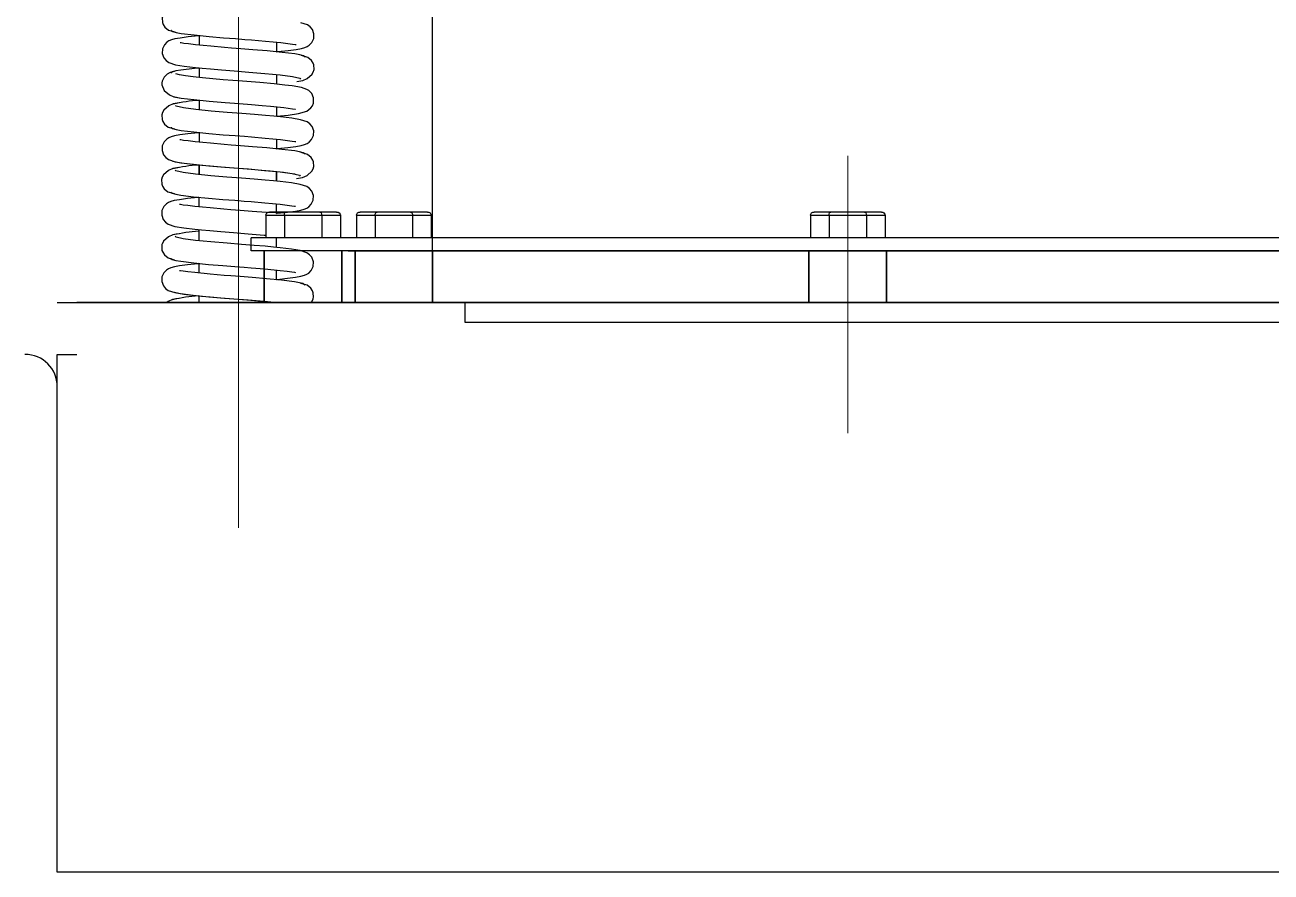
# Model space of a CAD drawing. Header units: inches. Extents: x 11605 to 13264, y 22375 to 23337.
# Drawn here: x 13205.367 to 13209.99, y 22749.854 to 22752.996 of the extents above; entities that cross this region are included whole.
import ezdxf

# ---------------------------------------------------------------- set-up
doc = ezdxf.new("R2010")
doc.units = ezdxf.units.IN
doc.header["$MEASUREMENT"] = 0
doc.linetypes.add('CENTER', pattern=[50.8, 31.75, -6.35, 6.35, -6.35])
for name, color, linetype, lineweight in [('61 Revision Cloud', 1, 'Continuous', 9), ('中心线', 1, 'CENTER', 9), ('粗线', 7, 'Continuous', 30)]:
    doc.layers.add(name, color=color, linetype=linetype, lineweight=lineweight)

# ---------------------------------------------------------------- blocks, each defined once
blk = doc.blocks.new('A$C27857EA5')
at = {"layer": '中心线', "ltscale": 60}
for p, q in [((-485.5, 631.777), (-485.5, 453.565)), ((-391.291, 468.192), (-391.291, 511.042))]:
    blk.add_line(p, q, dxfattribs=at)
at = {"layer": '中心线'}
for p, q in [((-485.5, 631.777), (-485.5, 453.565)), ((-391.291, 468.192), (-391.291, 511.042))]:
    blk.add_line(p, q, dxfattribs=at)
at = {"layer": '粗线'}
for p, q in [((-455.5, 498.348), (-455.5, 571.848)), ((-455.5, 488.348), (-455.5, 571.848)), ((-513.5, 488.348), (-124.524, 488.348)), ((-450.5, 488.348), (-450.5, 485.348)), ((-450.5, 485.348), (449.5, 485.348))]:
    blk.add_line(p, q, dxfattribs=at)
at = {"layer": '粗线', "linetype": 'Continuous'}
for p, q in [((-491.539, 529.629), (-491.539, 528.134)), ((-491.539, 529.629), (-491.539, 528.134)), ((-479.539, 527.093), (-479.539, 528.588)), ((-479.539, 527.093), (-479.539, 528.588)), ((-491.579, 524.642), (-491.579, 523.145)), ((-491.579, 524.642), (-491.579, 523.145)), ((-491.539, 524.625), (-491.539, 523.135)), ((-491.539, 524.625), (-491.539, 523.135)), ((-479.579, 522.106), (-479.579, 523.603)), ((-479.579, 522.106), (-479.579, 523.603)), ((-479.539, 522.093), (-479.539, 523.588)), ((-479.539, 522.093), (-479.539, 523.588)), ((-491.579, 519.641), (-491.579, 518.147)), ((-491.579, 519.641), (-491.579, 518.147)), ((-479.579, 517.11), (-479.579, 518.599)), ((-479.579, 517.11), (-479.579, 518.599)), ((-491.579, 514.641), (-491.579, 513.147)), ((-491.579, 514.641), (-491.579, 513.147)), ((-479.579, 512.106), (-479.579, 513.601)), ((-479.579, 512.106), (-479.579, 513.601)), ((-491.63, 509.644), (-491.63, 508.15)), ((-491.63, 509.644), (-491.63, 508.15)), ((-491.579, 509.638), (-491.579, 508.148)), ((-491.579, 509.638), (-491.579, 508.148)), ((-479.63, 507.112), (-479.63, 508.602)), ((-479.63, 507.112), (-479.63, 508.602)), ((-479.579, 507.106), (-479.579, 508.6)), ((-479.579, 507.106), (-479.579, 508.6)), ((-491.63, 504.644), (-491.63, 503.149)), ((-491.63, 504.644), (-491.63, 503.149)), ((-479.63, 502.109), (-479.63, 503.603)), ((-479.63, 502.109), (-479.63, 503.603)), ((-481.274, 501.848), (-478.387, 501.848)), ((-481.274, 501.848), (-481.274, 498.348)), ((-481.274, 501.848), (-478.387, 501.848)), ((-481.274, 501.848), (-481.274, 498.348)), ((-481.274, 501.848), (-478.387, 501.848)), ((-481.274, 501.848), (-481.274, 498.348)), ((-481.274, 501.848), (-478.387, 501.848)), ((-481.274, 501.848), (-481.274, 498.348)), ((-478.098, 502.348), (-480.696, 502.348)), ((-478.098, 502.348), (-480.696, 502.348)), ((-480.696, 502.348), (-478.098, 502.348)), ((-480.696, 502.348), (-478.098, 502.348)), ((-478.098, 502.348), (-480.696, 502.348)), ((-478.098, 502.348), (-480.696, 502.348)), ((-480.696, 502.348), (-478.098, 502.348)), ((-480.696, 502.348), (-478.098, 502.348)), ((-478.387, 501.848), (-472.613, 501.848)), ((-478.387, 501.848), (-478.387, 498.348)), ((-478.387, 501.848), (-472.613, 501.848)), ((-478.387, 501.848), (-478.387, 498.348)), ((-478.387, 501.848), (-472.613, 501.848)), ((-478.387, 501.848), (-478.387, 498.348)), ((-478.387, 501.848), (-472.613, 501.848)), ((-478.387, 501.848), (-478.387, 498.348)), ((-472.902, 502.348), (-478.098, 502.348)), ((-472.902, 502.348), (-478.098, 502.348)), ((-472.902, 502.348), (-478.098, 502.348)), ((-472.902, 502.348), (-478.098, 502.348)), ((-470.304, 502.348), (-472.902, 502.348)), ((-470.304, 502.348), (-472.902, 502.348)), ((-470.304, 502.348), (-472.902, 502.348)), ((-470.304, 502.348), (-472.902, 502.348)), ((-472.613, 501.848), (-469.726, 501.848)), ((-472.613, 501.848), (-472.613, 498.348)), ((-472.613, 501.848), (-469.726, 501.848)), ((-472.613, 501.848), (-472.613, 498.348)), ((-472.613, 501.848), (-469.726, 501.848)), ((-472.613, 501.848), (-472.613, 498.348)), ((-472.613, 501.848), (-469.726, 501.848)), ((-472.613, 501.848), (-472.613, 498.348)), ((-469.726, 501.848), (-469.726, 498.348)), ((-469.726, 501.848), (-469.726, 498.348)), ((-469.726, 501.848), (-469.726, 498.348)), ((-469.726, 501.848), (-469.726, 498.348)), ((-467.243, 501.848), (-464.356, 501.848)), ((-467.243, 501.848), (-467.243, 498.348)), ((-467.243, 501.848), (-464.356, 501.848)), ((-467.243, 501.848), (-467.243, 498.348)), ((-467.243, 501.848), (-464.356, 501.848)), ((-467.243, 501.848), (-467.243, 498.348)), ((-467.243, 501.848), (-464.356, 501.848)), ((-467.243, 501.848), (-467.243, 498.348)), ((-464.067, 502.348), (-466.665, 502.348)), ((-464.067, 502.348), (-466.665, 502.348)), ((-464.067, 502.348), (-466.665, 502.348)), ((-464.067, 502.348), (-466.665, 502.348)), ((-464.356, 501.848), (-458.582, 501.848)), ((-464.356, 501.848), (-464.356, 498.348)), ((-464.356, 501.848), (-458.582, 501.848)), ((-464.356, 501.848), (-464.356, 498.348)), ((-464.356, 501.848), (-458.582, 501.848)), ((-464.356, 501.848), (-464.356, 498.348)), ((-464.356, 501.848), (-458.582, 501.848)), ((-464.356, 501.848), (-464.356, 498.348)), ((-458.871, 502.348), (-464.067, 502.348)), ((-458.871, 502.348), (-464.067, 502.348)), ((-458.871, 502.348), (-464.067, 502.348)), ((-458.871, 502.348), (-464.067, 502.348)), ((-456.273, 502.348), (-458.871, 502.348)), ((-456.273, 502.348), (-458.871, 502.348)), ((-458.582, 501.848), (-455.696, 501.848)), ((-458.582, 501.848), (-458.582, 498.348)), ((-458.582, 501.848), (-455.696, 501.848)), ((-458.582, 501.848), (-458.582, 498.348)), ((-458.582, 501.848), (-458.582, 498.348)), ((-458.582, 501.848), (-458.582, 498.348)), ((-455.696, 501.848), (-455.696, 498.348)), ((-455.696, 501.848), (-455.696, 498.348)), ((-397.064, 501.848), (-394.177, 501.848)), ((-397.064, 501.848), (-397.064, 498.348)), ((-397.064, 501.848), (-394.177, 501.848)), ((-397.064, 501.848), (-397.064, 498.348)), ((-397.064, 501.848), (-394.177, 501.848)), ((-397.064, 501.848), (-397.064, 498.348)), ((-397.064, 501.848), (-394.177, 501.848)), ((-397.064, 501.848), (-397.064, 498.348)), ((-393.889, 502.348), (-396.487, 502.348)), ((-393.889, 502.348), (-396.487, 502.348)), ((-393.889, 502.348), (-396.487, 502.348)), ((-393.889, 502.348), (-396.487, 502.348)), ((-394.177, 501.848), (-388.404, 501.848)), ((-394.177, 501.848), (-394.177, 498.348)), ((-394.177, 501.848), (-388.404, 501.848)), ((-394.177, 501.848), (-394.177, 498.348)), ((-394.177, 501.848), (-388.404, 501.848)), ((-394.177, 501.848), (-394.177, 498.348)), ((-394.177, 501.848), (-388.404, 501.848)), ((-394.177, 501.848), (-394.177, 498.348)), ((-388.693, 502.348), (-393.889, 502.348)), ((-388.693, 502.348), (-393.889, 502.348)), ((-388.693, 502.348), (-393.889, 502.348)), ((-388.693, 502.348), (-393.889, 502.348)), ((-386.095, 502.348), (-388.693, 502.348)), ((-386.095, 502.348), (-388.693, 502.348)), ((-386.095, 502.348), (-388.693, 502.348)), ((-386.095, 502.348), (-388.693, 502.348)), ((-388.404, 501.848), (-385.517, 501.848)), ((-388.404, 501.848), (-388.404, 498.348)), ((-388.404, 501.848), (-385.517, 501.848)), ((-388.404, 501.848), (-388.404, 498.348)), ((-388.404, 501.848), (-385.517, 501.848)), ((-388.404, 501.848), (-388.404, 498.348)), ((-388.404, 501.848), (-385.517, 501.848)), ((-388.404, 501.848), (-388.404, 498.348)), ((-385.517, 501.848), (-385.517, 498.348)), ((-385.517, 501.848), (-385.517, 498.348)), ((-385.517, 501.848), (-385.517, 498.348)), ((-385.517, 501.848), (-385.517, 498.348)), ((-491.63, 499.64), (-491.63, 498.15)), ((-491.63, 499.64), (-491.63, 498.15)), ((-491.622, 499.414), (-491.622, 497.92)), ((-491.622, 499.414), (-491.622, 497.92)), ((-483.5, 496.348), (-483.5, 498.348)), ((-124.435, 498.348), (-483.5, 498.348)), ((-483.5, 496.348), (-483.5, 498.348)), ((-478.387, 498.348), (-481.274, 498.348)), ((-478.387, 498.348), (-481.274, 498.348)), ((-478.387, 498.348), (-481.274, 498.348)), ((-478.387, 498.348), (-481.274, 498.348)), ((-479.622, 496.882), (-479.622, 498.372)), ((-479.622, 496.882), (-479.622, 498.372)), ((-472.613, 498.348), (-478.387, 498.348)), ((-472.613, 498.348), (-478.387, 498.348)), ((-472.613, 498.348), (-478.387, 498.348)), ((-472.613, 498.348), (-478.387, 498.348)), ((-469.726, 498.348), (-472.613, 498.348)), ((-469.726, 498.348), (-472.613, 498.348)), ((-469.726, 498.348), (-472.613, 498.348)), ((-469.726, 498.348), (-472.613, 498.348)), ((-464.356, 498.348), (-467.243, 498.348)), ((-464.356, 498.348), (-467.243, 498.348)), ((-464.356, 498.348), (-467.243, 498.348)), ((-464.356, 498.348), (-467.243, 498.348)), ((-458.582, 498.348), (-464.356, 498.348)), ((-458.582, 498.348), (-464.356, 498.348)), ((-458.582, 498.348), (-464.356, 498.348)), ((-458.582, 498.348), (-464.356, 498.348)), ((-455.696, 498.348), (-458.582, 498.348)), ((-455.696, 498.348), (-458.582, 498.348)), ((-394.177, 498.348), (-397.064, 498.348)), ((-394.177, 498.348), (-397.064, 498.348)), ((-394.177, 498.348), (-397.064, 498.348)), ((-394.177, 498.348), (-397.064, 498.348)), ((-388.404, 498.348), (-394.177, 498.348)), ((-388.404, 498.348), (-394.177, 498.348)), ((-388.404, 498.348), (-394.177, 498.348)), ((-388.404, 498.348), (-394.177, 498.348)), ((-385.517, 498.348), (-388.404, 498.348)), ((-385.517, 498.348), (-388.404, 498.348)), ((-385.517, 498.348), (-388.404, 498.348)), ((-385.517, 498.348), (-388.404, 498.348)), ((-124.463, 496.348), (-483.5, 496.348)), ((-481.5, 488.348), (-481.5, 496.348)), ((-481.5, 496.348), (-481.5, 488.348)), ((-481.5, 496.348), (-481.5, 496.348)), ((-479.5, 496.348), (-481.5, 496.348)), ((-481.5, 488.348), (-481.5, 496.348)), ((-481.5, 496.348), (-481.5, 488.348)), ((-481.5, 496.348), (-481.5, 496.348)), ((-479.5, 496.348), (-481.5, 496.348)), ((-481.5, 488.348), (-481.5, 496.348)), ((-481.5, 496.348), (-481.5, 488.348)), ((-481.5, 496.348), (-481.5, 496.348)), ((-479.5, 496.348), (-481.5, 496.348)), ((-481.5, 488.348), (-481.5, 496.348)), ((-481.5, 496.348), (-481.5, 488.348)), ((-481.5, 496.348), (-481.5, 496.348)), ((-479.5, 496.348), (-481.5, 496.348)), ((-471.5, 496.348), (-479.5, 496.348)), ((-471.5, 496.348), (-479.5, 496.348)), ((-471.5, 496.348), (-479.5, 496.348)), ((-471.5, 496.348), (-479.5, 496.348)), ((-469.5, 496.348), (-471.5, 496.348)), ((-469.5, 496.348), (-471.5, 496.348)), ((-469.5, 496.348), (-471.5, 496.348)), ((-469.5, 496.348), (-471.5, 496.348)), ((-469.5, 496.348), (-469.5, 488.348)), ((-469.5, 496.348), (-469.5, 496.348)), ((-469.5, 488.348), (-469.5, 496.348)), ((-469.5, 496.348), (-469.5, 488.348)), ((-469.5, 496.348), (-469.5, 496.348)), ((-469.5, 488.348), (-469.5, 496.348)), ((-469.5, 496.348), (-469.5, 488.348)), ((-469.5, 496.348), (-469.5, 496.348)), ((-469.5, 488.348), (-469.5, 496.348)), ((-469.5, 496.348), (-469.5, 488.348)), ((-469.5, 496.348), (-469.5, 496.348)), ((-469.5, 488.348), (-469.5, 496.348)), ((-468.5, 496.348), (-124.463, 496.348)), ((-467.469, 488.348), (-467.469, 496.348)), ((-467.469, 496.348), (-467.469, 488.348)), ((-467.469, 496.348), (-467.469, 496.348)), ((-465.469, 496.348), (-467.469, 496.348)), ((-467.469, 488.348), (-467.469, 496.348)), ((-467.469, 496.348), (-467.469, 488.348)), ((-467.469, 496.348), (-467.469, 496.348)), ((-465.469, 496.348), (-467.469, 496.348)), ((-467.469, 488.348), (-467.469, 496.348)), ((-467.469, 496.348), (-467.469, 488.348)), ((-467.469, 496.348), (-467.469, 496.348)), ((-465.469, 496.348), (-467.469, 496.348)), ((-467.469, 488.348), (-467.469, 496.348)), ((-467.469, 496.348), (-467.469, 488.348)), ((-467.469, 496.348), (-467.469, 496.348)), ((-465.469, 496.348), (-467.469, 496.348)), ((-457.469, 496.348), (-465.469, 496.348)), ((-457.469, 496.348), (-465.469, 496.348)), ((-457.469, 496.348), (-465.469, 496.348)), ((-455.5, 496.348), (-465.469, 496.348)), ((-455.469, 496.348), (-457.469, 496.348)), ((-455.469, 496.348), (-457.469, 496.348)), ((-455.469, 496.348), (-455.469, 488.348)), ((-455.469, 496.348), (-455.469, 496.348)), ((-455.469, 488.348), (-455.469, 496.348)), ((-455.469, 496.348), (-455.469, 488.348)), ((-455.469, 496.348), (-455.469, 496.348)), ((-455.469, 488.348), (-455.469, 496.348)), ((-397.291, 488.348), (-397.291, 496.348)), ((-397.291, 496.348), (-397.291, 488.348)), ((-397.291, 496.348), (-397.291, 496.348)), ((-395.29, 496.348), (-397.291, 496.348)), ((-397.291, 488.348), (-397.291, 496.348)), ((-397.291, 496.348), (-397.291, 488.348)), ((-397.291, 496.348), (-397.291, 496.348)), ((-395.29, 496.348), (-397.291, 496.348)), ((-397.291, 488.348), (-397.291, 496.348)), ((-397.291, 496.348), (-397.291, 488.348)), ((-397.291, 496.348), (-397.291, 496.348)), ((-395.29, 496.348), (-397.291, 496.348)), ((-397.291, 488.348), (-397.291, 496.348)), ((-397.291, 496.348), (-397.291, 488.348)), ((-397.291, 496.348), (-397.291, 496.348)), ((-395.29, 496.348), (-397.291, 496.348)), ((-387.291, 496.348), (-395.29, 496.348)), ((-387.291, 496.348), (-395.29, 496.348)), ((-387.291, 496.348), (-395.29, 496.348)), ((-387.291, 496.348), (-395.29, 496.348)), ((-385.291, 496.348), (-387.291, 496.348)), ((-385.291, 496.348), (-387.291, 496.348)), ((-385.291, 496.348), (-387.291, 496.348)), ((-385.291, 496.348), (-387.291, 496.348)), ((-385.291, 496.348), (-385.291, 488.348)), ((-385.291, 496.348), (-385.291, 496.348)), ((-385.291, 488.348), (-385.291, 496.348)), ((-385.291, 496.348), (-385.291, 488.348)), ((-385.291, 496.348), (-385.291, 496.348)), ((-385.291, 488.348), (-385.291, 496.348)), ((-385.291, 496.348), (-385.291, 488.348)), ((-385.291, 496.348), (-385.291, 496.348)), ((-385.291, 488.348), (-385.291, 496.348)), ((-385.291, 496.348), (-385.291, 488.348)), ((-385.291, 496.348), (-385.291, 496.348)), ((-385.291, 488.348), (-385.291, 496.348)), ((-491.622, 494.414), (-491.622, 492.919)), ((-491.622, 494.414), (-491.622, 492.919)), ((-479.622, 491.879), (-479.622, 493.373)), ((-479.622, 491.879), (-479.622, 493.373)), ((-491.622, 489.41), (-491.622, 488.348)), ((-491.622, 489.41), (-491.622, 488.348)), ((-211.751, 488.348), (-510.5, 488.348)), ((-466.5, 488.348), (466.5, 488.348)), ((-513.5, 477.348), (-513.5, 480.348)), ((-513.5, 480.348), (-510.5, 480.348)), ((-513.5, 400.348), (-513.5, 480.348)), ((-28.171, 400.348), (-513.5, 400.348))]:
    blk.add_line(p, q, dxfattribs=at)
at = {"layer": '粗线', "linetype": 'Continuous', "flags": 128}
for points in [[(-494.593, 534.215), (-495.528, 534.038), (-496.232, 533.737), (-496.985, 533.085), (-497.219, 532.609), (-497.241, 532.525), (-497.275, 532.338), (-497.227, 531.641), (-497.121, 531.348), (-496.86, 530.938), (-496.296, 530.472), (-495.325, 530.189)], [(-494.593, 534.215), (-495.528, 534.038), (-496.232, 533.737), (-496.985, 533.085), (-497.219, 532.609), (-497.241, 532.525), (-497.275, 532.338), (-497.227, 531.641), (-497.121, 531.348), (-496.86, 530.938), (-496.296, 530.472), (-495.325, 530.189)], [(-479.539, 527.126), (-479.408, 527.139), (-477.798, 527.318), (-476.575, 527.48), (-475.762, 527.63), (-475.217, 527.782), (-474.848, 527.939), (-474.534, 528.138), (-474.139, 528.542), (-473.846, 529.161), (-473.812, 529.892), (-474.062, 530.566), (-474.403, 530.972), (-474.819, 531.261), (-475.851, 531.608)], [(-479.539, 527.126), (-479.408, 527.139), (-477.798, 527.318), (-476.575, 527.48), (-475.762, 527.63), (-475.217, 527.782), (-474.848, 527.939), (-474.534, 528.138), (-474.139, 528.542), (-473.846, 529.161), (-473.812, 529.892), (-474.062, 530.566), (-474.403, 530.972), (-474.819, 531.261), (-475.851, 531.608)], [(-495.841, 530.426), (-495.873, 530.392), (-495.641, 530.226), (-495.093, 530.077), (-494.329, 529.95), (-492.326, 529.707), (-490.013, 529.477), (-487.807, 529.285), (-485.957, 529.142), (-484.518, 529.035), (-483.445, 528.95), (-481.302, 528.765), (-478.935, 528.527), (-477.865, 528.402), (-477.13, 528.307), (-476.728, 528.247), (-476.571, 528.226), (-476.576, 528.235)], [(-495.841, 530.426), (-495.873, 530.392), (-495.641, 530.226), (-495.093, 530.077), (-494.329, 529.95), (-492.326, 529.707), (-490.013, 529.477), (-487.807, 529.285), (-485.957, 529.142), (-484.518, 529.035), (-483.445, 528.95), (-481.302, 528.765), (-478.935, 528.527), (-477.865, 528.402), (-477.13, 528.307), (-476.728, 528.247), (-476.571, 528.226), (-476.576, 528.235)], [(-491.539, 529.596), (-491.671, 529.583), (-493.281, 529.404), (-494.504, 529.242), (-495.317, 529.092), (-495.862, 528.94), (-496.231, 528.783), (-496.545, 528.584), (-496.94, 528.18), (-497.232, 527.561), (-497.267, 526.83), (-497.017, 526.156), (-496.676, 525.75), (-496.26, 525.461), (-495.228, 525.114), (-493.861, 524.89), (-492.126, 524.685), (-491.114, 524.582), (-489.802, 524.457), (-488.127, 524.312), (-486.14, 524.155), (-483.905, 523.987), (-481.43, 523.777), (-479.023, 523.536), (-477.12, 523.299), (-476.023, 523.044), (-475.904, 522.902)], [(-491.539, 529.596), (-491.671, 529.583), (-493.281, 529.404), (-494.504, 529.242), (-495.317, 529.092), (-495.862, 528.94), (-496.231, 528.783), (-496.545, 528.584), (-496.94, 528.18), (-497.232, 527.561), (-497.267, 526.83), (-497.017, 526.156), (-496.676, 525.75), (-496.26, 525.461), (-495.228, 525.114), (-493.861, 524.89), (-492.126, 524.685), (-491.114, 524.582), (-489.802, 524.457), (-488.127, 524.312), (-486.14, 524.155), (-483.905, 523.987), (-481.43, 523.777), (-479.023, 523.536), (-477.12, 523.299), (-476.023, 523.044), (-475.904, 522.902)], [(-475.238, 526.296), (-475.206, 526.33), (-475.438, 526.496), (-475.986, 526.645), (-476.75, 526.772), (-478.753, 527.015), (-481.066, 527.245), (-483.272, 527.437), (-485.121, 527.58), (-486.561, 527.687), (-487.634, 527.772), (-489.777, 527.957), (-492.144, 528.195), (-493.213, 528.32), (-493.949, 528.415), (-494.351, 528.475), (-494.508, 528.496), (-494.503, 528.487)], [(-475.238, 526.296), (-475.206, 526.33), (-475.438, 526.496), (-475.986, 526.645), (-476.75, 526.772), (-478.753, 527.015), (-481.066, 527.245), (-483.272, 527.437), (-485.121, 527.58), (-486.561, 527.687), (-487.634, 527.772), (-489.777, 527.957), (-492.144, 528.195), (-493.213, 528.32), (-493.949, 528.415), (-494.351, 528.475), (-494.508, 528.496), (-494.503, 528.487)], [(-476.486, 522.507), (-475.55, 522.684), (-474.847, 522.985), (-474.094, 523.637), (-473.86, 524.113), (-473.837, 524.197), (-473.804, 524.384), (-473.852, 525.081), (-473.958, 525.374), (-474.219, 525.784), (-474.783, 526.25), (-475.754, 526.533)], [(-476.486, 522.507), (-475.55, 522.684), (-474.847, 522.985), (-474.094, 523.637), (-473.86, 524.113), (-473.837, 524.197), (-473.804, 524.384), (-473.852, 525.081), (-473.958, 525.374), (-474.219, 525.784), (-474.783, 526.25), (-475.754, 526.533)], [(-495.364, 524.045), (-496.021, 523.907), (-496.496, 523.662), (-496.986, 523.185), (-497.276, 522.557), (-497.318, 522.32), (-497.327, 522.196), (-497.328, 522.161), (-497.324, 522.006), (-496.947, 521.126), (-496.145, 520.463), (-495.473, 520.176), (-494.632, 520.02)], [(-495.364, 524.045), (-496.021, 523.907), (-496.496, 523.662), (-496.986, 523.185), (-497.276, 522.557), (-497.318, 522.32), (-497.327, 522.196), (-497.328, 522.161), (-497.324, 522.006), (-496.947, 521.126), (-496.145, 520.463), (-495.473, 520.176), (-494.632, 520.02)], [(-491.579, 524.606), (-492.302, 524.535), (-494.396, 524.281), (-495.165, 524.151), (-495.7, 524.002), (-495.915, 523.838), (-495.887, 523.809)], [(-491.579, 524.606), (-492.302, 524.535), (-494.396, 524.281), (-495.165, 524.151), (-495.7, 524.002), (-495.915, 523.838), (-495.887, 523.809)], [(-479.579, 517.14), (-477.783, 517.335), (-476.222, 517.554), (-474.898, 517.961), (-474.289, 518.426), (-474.05, 518.761), (-473.888, 519.166), (-473.865, 519.982), (-474.16, 520.665), (-474.586, 521.105), (-474.922, 521.31), (-475.759, 521.595), (-477.162, 521.831), (-478.297, 521.97), (-479.952, 522.146), (-482.176, 522.353), (-484.867, 522.571), (-487.862, 522.8), (-491.027, 523.087), (-492.465, 523.24), (-493.675, 523.389), (-494.592, 523.532), (-495.189, 523.697)], [(-479.579, 517.14), (-477.783, 517.335), (-476.222, 517.554), (-474.898, 517.961), (-474.289, 518.426), (-474.05, 518.761), (-473.888, 519.166), (-473.865, 519.982), (-474.16, 520.665), (-474.586, 521.105), (-474.922, 521.31), (-475.759, 521.595), (-477.162, 521.831), (-478.297, 521.97), (-479.952, 522.146), (-482.176, 522.353), (-484.867, 522.571), (-487.862, 522.8), (-491.027, 523.087), (-492.465, 523.24), (-493.675, 523.389), (-494.592, 523.532), (-495.189, 523.697)], [(-495.564, 520.218), (-494.333, 519.959), (-492.381, 519.721), (-489.991, 519.483), (-487.558, 519.275), (-485.372, 519.109), (-483.455, 518.961), (-481.826, 518.822), (-480.529, 518.7), (-478.476, 518.483), (-477.109, 518.309), (-476.701, 518.242), (-476.683, 518.261)], [(-495.564, 520.218), (-494.333, 519.959), (-492.381, 519.721), (-489.991, 519.483), (-487.558, 519.275), (-485.372, 519.109), (-483.455, 518.961), (-481.826, 518.822), (-480.529, 518.7), (-478.476, 518.483), (-477.109, 518.309), (-476.701, 518.242), (-476.683, 518.261)], [(-494.632, 519.228), (-495.568, 519.05), (-496.271, 518.749), (-497.025, 518.097), (-497.259, 517.621), (-497.281, 517.538), (-497.315, 517.35), (-497.267, 516.653), (-497.16, 516.36), (-496.899, 515.951), (-496.335, 515.485), (-495.364, 515.202)], [(-494.632, 519.228), (-495.568, 519.05), (-496.271, 518.749), (-497.025, 518.097), (-497.259, 517.621), (-497.281, 517.538), (-497.315, 517.35), (-497.267, 516.653), (-497.16, 516.36), (-496.899, 515.951), (-496.335, 515.485), (-495.364, 515.202)], [(-479.579, 512.138), (-479.447, 512.151), (-477.837, 512.33), (-476.615, 512.493), (-475.801, 512.642), (-475.256, 512.795), (-474.887, 512.952), (-474.574, 513.15), (-474.178, 513.555), (-473.886, 514.173), (-473.851, 514.904), (-474.102, 515.578), (-474.443, 515.985), (-474.858, 516.273), (-475.89, 516.621), (-477.258, 516.845), (-478.992, 517.049), (-480.004, 517.153), (-481.317, 517.278), (-482.992, 517.423), (-484.978, 517.58), (-487.213, 517.747), (-489.689, 517.958), (-492.095, 518.199), (-493.998, 518.436), (-495.095, 518.691), (-495.214, 518.833)], [(-479.579, 512.138), (-479.447, 512.151), (-477.837, 512.33), (-476.615, 512.493), (-475.801, 512.642), (-475.256, 512.795), (-474.887, 512.952), (-474.574, 513.15), (-474.178, 513.555), (-473.886, 514.173), (-473.851, 514.904), (-474.102, 515.578), (-474.443, 515.985), (-474.858, 516.273), (-475.89, 516.621), (-477.258, 516.845), (-478.992, 517.049), (-480.004, 517.153), (-481.317, 517.278), (-482.992, 517.423), (-484.978, 517.58), (-487.213, 517.747), (-489.689, 517.958), (-492.095, 518.199), (-493.998, 518.436), (-495.095, 518.691), (-495.214, 518.833)], [(-491.579, 514.609), (-491.711, 514.596), (-493.321, 514.417), (-494.543, 514.254), (-495.357, 514.105), (-495.902, 513.952), (-496.27, 513.795), (-496.584, 513.597), (-496.98, 513.193), (-497.272, 512.574), (-497.307, 511.843), (-497.056, 511.169), (-496.715, 510.763), (-496.3, 510.474), (-495.268, 510.126), (-493.9, 509.902), (-492.166, 509.698), (-491.154, 509.594), (-489.841, 509.47), (-488.166, 509.324), (-486.179, 509.168), (-483.944, 509), (-481.469, 508.789), (-479.062, 508.549), (-477.16, 508.312), (-476.063, 508.056), (-475.943, 507.914)], [(-491.579, 514.609), (-491.711, 514.596), (-493.321, 514.417), (-494.543, 514.254), (-495.357, 514.105), (-495.902, 513.952), (-496.27, 513.795), (-496.584, 513.597), (-496.98, 513.193), (-497.272, 512.574), (-497.307, 511.843), (-497.056, 511.169), (-496.715, 510.763), (-496.3, 510.474), (-495.268, 510.126), (-493.9, 509.902), (-492.166, 509.698), (-491.154, 509.594), (-489.841, 509.47), (-488.166, 509.324), (-486.179, 509.168), (-483.944, 509), (-481.469, 508.789), (-479.062, 508.549), (-477.16, 508.312), (-476.063, 508.056), (-475.943, 507.914)], [(-495.88, 515.439), (-495.912, 515.404), (-495.68, 515.238), (-495.133, 515.09), (-494.368, 514.962), (-492.365, 514.719), (-490.052, 514.489), (-487.847, 514.298), (-485.997, 514.154), (-484.558, 514.048), (-483.484, 513.963), (-481.341, 513.777), (-478.974, 513.54), (-477.905, 513.415), (-477.169, 513.32), (-476.767, 513.259), (-476.61, 513.238), (-476.615, 513.248)], [(-495.88, 515.439), (-495.912, 515.404), (-495.68, 515.238), (-495.133, 515.09), (-494.368, 514.962), (-492.365, 514.719), (-490.052, 514.489), (-487.847, 514.298), (-485.997, 514.154), (-484.558, 514.048), (-483.484, 513.963), (-481.341, 513.777), (-478.974, 513.54), (-477.905, 513.415), (-477.169, 513.32), (-476.767, 513.259), (-476.61, 513.238), (-476.615, 513.248)], [(-475.277, 511.309), (-475.246, 511.343), (-475.478, 511.509), (-476.025, 511.658), (-476.79, 511.785), (-478.792, 512.028), (-481.105, 512.258), (-483.311, 512.449), (-485.161, 512.593), (-486.6, 512.7), (-487.674, 512.784), (-489.817, 512.97), (-492.184, 513.207), (-493.253, 513.332), (-493.988, 513.428), (-494.391, 513.488), (-494.547, 513.509), (-494.543, 513.5)], [(-475.277, 511.309), (-475.246, 511.343), (-475.478, 511.509), (-476.025, 511.658), (-476.79, 511.785), (-478.792, 512.028), (-481.105, 512.258), (-483.311, 512.449), (-485.161, 512.593), (-486.6, 512.7), (-487.674, 512.784), (-489.817, 512.97), (-492.184, 513.207), (-493.253, 513.332), (-493.988, 513.428), (-494.391, 513.488), (-494.547, 513.509), (-494.543, 513.5)], [(-476.526, 507.52), (-475.59, 507.697), (-474.886, 507.998), (-474.133, 508.65), (-473.899, 509.126), (-473.877, 509.21), (-473.843, 509.397), (-473.891, 510.094), (-473.998, 510.387), (-474.258, 510.796), (-474.822, 511.263), (-475.793, 511.545)], [(-476.526, 507.52), (-475.59, 507.697), (-474.886, 507.998), (-474.133, 508.65), (-473.899, 509.126), (-473.877, 509.21), (-473.843, 509.397), (-473.891, 510.094), (-473.998, 510.387), (-474.258, 510.796), (-474.822, 511.263), (-475.793, 511.545)], [(-494.683, 509.23), (-495.619, 509.053), (-496.322, 508.752), (-497.076, 508.1), (-497.31, 507.624), (-497.332, 507.54), (-497.366, 507.353), (-497.318, 506.656), (-497.211, 506.363), (-496.95, 505.953), (-496.386, 505.487), (-495.415, 505.205)], [(-494.683, 509.23), (-495.619, 509.053), (-496.322, 508.752), (-497.076, 508.1), (-497.31, 507.624), (-497.332, 507.54), (-497.366, 507.353), (-497.318, 506.656), (-497.211, 506.363), (-496.95, 505.953), (-496.386, 505.487), (-495.415, 505.205)], [(-495.615, 510.221), (-494.384, 509.961), (-492.432, 509.724), (-490.042, 509.486), (-487.609, 509.277), (-485.423, 509.111), (-483.506, 508.963), (-481.877, 508.824), (-480.58, 508.703), (-478.527, 508.485), (-477.16, 508.312), (-476.752, 508.245), (-476.734, 508.263)], [(-495.615, 510.221), (-494.384, 509.961), (-492.432, 509.724), (-490.042, 509.486), (-487.609, 509.277), (-485.423, 509.111), (-483.506, 508.963), (-481.877, 508.824), (-480.58, 508.703), (-478.527, 508.485), (-477.16, 508.312), (-476.752, 508.245), (-476.734, 508.263)], [(-479.63, 502.141), (-479.498, 502.154), (-477.888, 502.333), (-476.666, 502.496), (-475.852, 502.645), (-475.307, 502.798), (-474.938, 502.954), (-474.625, 503.153), (-474.229, 503.557), (-473.937, 504.176), (-473.902, 504.907), (-474.153, 505.581), (-474.494, 505.987), (-474.909, 506.276), (-475.941, 506.624), (-477.309, 506.848), (-479.043, 507.052), (-480.055, 507.156), (-481.368, 507.28), (-483.043, 507.426), (-485.029, 507.582), (-487.264, 507.75), (-489.74, 507.961), (-492.146, 508.201), (-494.049, 508.438), (-495.146, 508.694), (-495.265, 508.835)], [(-479.63, 502.141), (-479.498, 502.154), (-477.888, 502.333), (-476.666, 502.496), (-475.852, 502.645), (-475.307, 502.798), (-474.938, 502.954), (-474.625, 503.153), (-474.229, 503.557), (-473.937, 504.176), (-473.902, 504.907), (-474.153, 505.581), (-474.494, 505.987), (-474.909, 506.276), (-475.941, 506.624), (-477.309, 506.848), (-479.043, 507.052), (-480.055, 507.156), (-481.368, 507.28), (-483.043, 507.426), (-485.029, 507.582), (-487.264, 507.75), (-489.74, 507.961), (-492.146, 508.201), (-494.049, 508.438), (-495.146, 508.694), (-495.265, 508.835)], [(-495.931, 505.441), (-495.963, 505.407), (-495.731, 505.241), (-495.184, 505.092), (-494.419, 504.965), (-492.416, 504.722), (-490.103, 504.492), (-487.898, 504.301), (-486.048, 504.157), (-484.609, 504.05), (-483.535, 503.966), (-481.392, 503.78), (-479.025, 503.543), (-477.956, 503.418), (-477.22, 503.322), (-476.818, 503.262), (-476.661, 503.241), (-476.666, 503.25)], [(-495.931, 505.441), (-495.963, 505.407), (-495.731, 505.241), (-495.184, 505.092), (-494.419, 504.965), (-492.416, 504.722), (-490.103, 504.492), (-487.898, 504.301), (-486.048, 504.157), (-484.609, 504.05), (-483.535, 503.966), (-481.392, 503.78), (-479.025, 503.543), (-477.956, 503.418), (-477.22, 503.322), (-476.818, 503.262), (-476.661, 503.241), (-476.666, 503.25)], [(-491.63, 504.612), (-491.762, 504.599), (-493.372, 504.42), (-494.594, 504.257), (-495.408, 504.108), (-495.953, 503.955), (-496.321, 503.798), (-496.635, 503.6), (-497.031, 503.195), (-497.323, 502.577), (-497.358, 501.846), (-497.107, 501.172), (-496.766, 500.765), (-496.351, 500.476), (-495.319, 500.129), (-493.951, 499.905), (-492.217, 499.701), (-491.205, 499.597), (-489.892, 499.472), (-488.217, 499.327), (-486.23, 499.17), (-483.995, 499.003), (-481.52, 498.792), (-481.274, 498.767)], [(-491.63, 504.612), (-491.762, 504.599), (-493.372, 504.42), (-494.594, 504.257), (-495.408, 504.108), (-495.953, 503.955), (-496.321, 503.798), (-496.635, 503.6), (-497.031, 503.195), (-497.323, 502.577), (-497.358, 501.846), (-497.107, 501.172), (-496.766, 500.765), (-496.351, 500.476), (-495.319, 500.129), (-493.951, 499.905), (-492.217, 499.701), (-491.205, 499.597), (-489.892, 499.472), (-488.217, 499.327), (-486.23, 499.17), (-483.995, 499.003), (-481.52, 498.792), (-481.274, 498.767)], [(-481.041, 502.249), (-481.156, 502.261), (-483.362, 502.452), (-485.212, 502.596), (-486.651, 502.702), (-487.725, 502.787), (-489.867, 502.973), (-492.235, 503.21), (-493.304, 503.335), (-494.039, 503.43), (-494.442, 503.491), (-494.598, 503.512), (-494.594, 503.502)], [(-481.041, 502.249), (-481.156, 502.261), (-483.362, 502.452), (-485.212, 502.596), (-486.651, 502.702), (-487.725, 502.787), (-489.867, 502.973), (-492.235, 503.21), (-493.304, 503.335), (-494.039, 503.43), (-494.442, 503.491), (-494.598, 503.512), (-494.594, 503.502)], [(-494.675, 499), (-495.611, 498.823), (-496.315, 498.522), (-497.068, 497.87), (-497.302, 497.394), (-497.324, 497.31), (-497.358, 497.123), (-497.31, 496.426), (-497.203, 496.133), (-496.943, 495.724), (-496.379, 495.257), (-495.408, 494.975)], [(-494.675, 499), (-495.611, 498.823), (-496.315, 498.522), (-497.068, 497.87), (-497.302, 497.394), (-497.324, 497.31), (-497.358, 497.123), (-497.31, 496.426), (-497.203, 496.133), (-496.943, 495.724), (-496.379, 495.257), (-495.408, 494.975)], [(-479.622, 491.911), (-479.49, 491.924), (-477.88, 492.103), (-476.658, 492.266), (-475.844, 492.415), (-475.299, 492.568), (-474.931, 492.725), (-474.617, 492.923), (-474.221, 493.327), (-473.929, 493.946), (-473.894, 494.677), (-474.145, 495.351), (-474.486, 495.757), (-474.901, 496.046), (-475.933, 496.394), (-477.301, 496.618), (-479.035, 496.822), (-480.047, 496.926), (-481.36, 497.05), (-483.035, 497.196), (-485.022, 497.352), (-487.257, 497.52), (-489.732, 497.731), (-492.139, 497.971), (-494.041, 498.208), (-495.138, 498.464), (-495.258, 498.606)], [(-479.622, 491.911), (-479.49, 491.924), (-477.88, 492.103), (-476.658, 492.266), (-475.844, 492.415), (-475.299, 492.568), (-474.931, 492.725), (-474.617, 492.923), (-474.221, 493.327), (-473.929, 493.946), (-473.894, 494.677), (-474.145, 495.351), (-474.486, 495.757), (-474.901, 496.046), (-475.933, 496.394), (-477.301, 496.618), (-479.035, 496.822), (-480.047, 496.926), (-481.36, 497.05), (-483.035, 497.196), (-485.022, 497.352), (-487.257, 497.52), (-489.732, 497.731), (-492.139, 497.971), (-494.041, 498.208), (-495.138, 498.464), (-495.258, 498.606)], [(-495.924, 495.211), (-495.955, 495.177), (-495.723, 495.011), (-495.176, 494.862), (-494.411, 494.735), (-492.409, 494.492), (-490.096, 494.262), (-487.89, 494.071), (-486.04, 493.927), (-484.601, 493.82), (-483.527, 493.736), (-481.384, 493.55), (-479.017, 493.313), (-477.948, 493.188), (-477.213, 493.092), (-476.81, 493.032), (-476.654, 493.011), (-476.658, 493.02)], [(-495.924, 495.211), (-495.955, 495.177), (-495.723, 495.011), (-495.176, 494.862), (-494.411, 494.735), (-492.409, 494.492), (-490.096, 494.262), (-487.89, 494.071), (-486.04, 493.927), (-484.601, 493.82), (-483.527, 493.736), (-481.384, 493.55), (-479.017, 493.313), (-477.948, 493.188), (-477.213, 493.092), (-476.81, 493.032), (-476.654, 493.011), (-476.658, 493.02)], [(-491.622, 494.382), (-491.754, 494.369), (-493.364, 494.19), (-494.586, 494.027), (-495.4, 493.878), (-495.945, 493.725), (-496.314, 493.568), (-496.627, 493.37), (-497.023, 492.965), (-497.315, 492.347), (-497.35, 491.616), (-497.099, 490.942), (-496.758, 490.535), (-496.343, 490.247), (-495.311, 489.899), (-493.943, 489.675), (-492.209, 489.471), (-491.197, 489.367), (-489.884, 489.242), (-488.209, 489.097), (-486.222, 488.94), (-483.988, 488.773), (-481.512, 488.562), (-479.374, 488.348)], [(-491.622, 494.382), (-491.754, 494.369), (-493.364, 494.19), (-494.586, 494.027), (-495.4, 493.878), (-495.945, 493.725), (-496.314, 493.568), (-496.627, 493.37), (-497.023, 492.965), (-497.315, 492.347), (-497.35, 491.616), (-497.099, 490.942), (-496.758, 490.535), (-496.343, 490.247), (-495.311, 489.899), (-493.943, 489.675), (-492.209, 489.471), (-491.197, 489.367), (-489.884, 489.242), (-488.209, 489.097), (-486.222, 488.94), (-483.988, 488.773), (-481.512, 488.562), (-479.374, 488.348)], [(-475.321, 491.081), (-475.289, 491.116), (-475.521, 491.282), (-476.068, 491.43), (-476.833, 491.558), (-478.836, 491.801), (-481.149, 492.031), (-483.354, 492.222), (-485.204, 492.366), (-486.643, 492.472), (-487.717, 492.557), (-489.86, 492.743), (-492.227, 492.98), (-493.296, 493.105), (-494.032, 493.2), (-494.434, 493.261), (-494.591, 493.282), (-494.586, 493.272)], [(-475.321, 491.081), (-475.289, 491.116), (-475.521, 491.282), (-476.068, 491.43), (-476.833, 491.558), (-478.836, 491.801), (-481.149, 492.031), (-483.354, 492.222), (-485.204, 492.366), (-486.643, 492.472), (-487.717, 492.557), (-489.86, 492.743), (-492.227, 492.98), (-493.296, 493.105), (-494.032, 493.2), (-494.434, 493.261), (-494.591, 493.282), (-494.586, 493.272)], [(-474.262, 488.348), (-474.176, 488.423), (-473.942, 488.899), (-473.92, 488.982), (-473.886, 489.17), (-473.934, 489.867), (-474.041, 490.16), (-474.302, 490.569), (-474.866, 491.035), (-475.837, 491.318)], [(-474.262, 488.348), (-474.176, 488.423), (-473.942, 488.899), (-473.92, 488.982), (-473.886, 489.17), (-473.934, 489.867), (-474.041, 490.16), (-474.302, 490.569), (-474.866, 491.035), (-475.837, 491.318)], [(-495.658, 489.993), (-494.427, 489.734), (-492.475, 489.497), (-490.085, 489.259), (-487.652, 489.05), (-485.466, 488.884), (-483.549, 488.736), (-481.92, 488.597), (-480.623, 488.476), (-479.423, 488.348)], [(-495.658, 489.993), (-494.427, 489.734), (-492.475, 489.497), (-490.085, 489.259), (-487.652, 489.05), (-485.466, 488.884), (-483.549, 488.736), (-481.92, 488.597), (-480.623, 488.476), (-479.423, 488.348)], [(-494.726, 489.003), (-495.662, 488.826), (-496.366, 488.525), (-496.569, 488.348)], [(-494.726, 489.003), (-495.662, 488.826), (-496.366, 488.525), (-496.569, 488.348)]]:
    blk.add_lwpolyline(points, dxfattribs=at)
at = {"layer": '粗线', "linetype": 'Continuous'}
for centre, radius, start, end in [((-489.834, 493.638), 26.029, 93.84267, 102.71606), ((-489.834, 493.638), 26.029, 93.84267, 102.71606), ((-489.885, 483.641), 26.029, 93.84267, 102.71606), ((-489.885, 483.641), 26.029, 93.84267, 102.71606), ((-489.878, 473.411), 26.029, 93.84267, 102.71606), ((-489.878, 473.411), 26.029, 93.84267, 102.71606), ((-489.929, 463.414), 26.029, 93.84267, 102.71606), ((-489.929, 463.414), 26.029, 93.84267, 102.71606), ((-518.5, 475.348), 5, 0, 90)]:
    blk.add_arc(centre, radius, start, end, dxfattribs=at)
at = {"layer": '粗线', "linetype": 'Continuous', "extrusion": (1.11022e-16, 0, -1)}
for centre in [(-480.696, 501.848), (-480.696, 501.848), (-480.696, 501.848), (-480.696, 501.848), (-466.665, 501.848), (-466.665, 501.848), (-466.665, 501.848), (-466.665, 501.848), (-396.487, 501.848), (-396.487, 501.848), (-396.487, 501.848), (-396.487, 501.848)]:
    blk.add_ellipse(centre, major_axis=(-0.577, 0), ratio=0.8660254, start_param=0, end_param=1.5707963, dxfattribs=at)
at = {"layer": '粗线', "linetype": 'Continuous', "extrusion": (0, 0, -1)}
for centre, start_param, end_param in [((-478.098, 501.848), 4.712389, 6.2831853), ((-478.098, 501.848), 4.712389, 6.2831853), ((-478.098, 501.848), 4.712389, 6.2831853), ((-478.098, 501.848), 4.712389, 6.2831853), ((-472.902, 501.848), 0, 1.5707963), ((-472.902, 501.848), 0, 1.5707963), ((-472.902, 501.848), 0, 1.5707963), ((-472.902, 501.848), 0, 1.5707963), ((-464.067, 501.848), 4.712389, 6.2831853), ((-464.067, 501.848), 4.712389, 6.2831853), ((-464.067, 501.848), 4.712389, 6.2831853), ((-464.067, 501.848), 4.712389, 6.2831853), ((-458.871, 501.848), 0, 1.5707963), ((-458.871, 501.848), 0, 1.5707963), ((-458.871, 501.848), 0, 1.5707963), ((-458.871, 501.848), 0, 1.5707963), ((-393.889, 501.848), 4.712389, 6.2831853), ((-393.889, 501.848), 4.712389, 6.2831853), ((-393.889, 501.848), 4.712389, 6.2831853), ((-393.889, 501.848), 4.712389, 6.2831853), ((-388.693, 501.848), 0, 1.5707963), ((-388.693, 501.848), 0, 1.5707963), ((-388.693, 501.848), 0, 1.5707963), ((-388.693, 501.848), 0, 1.5707963)]:
    blk.add_ellipse(centre, major_axis=(0, 0.5), ratio=0.5773503, start_param=start_param, end_param=end_param, dxfattribs=at)
at = {"layer": '粗线', "linetype": 'Continuous', "extrusion": (5.55112e-17, 0, -1)}
for centre in [(-470.304, 501.848), (-470.304, 501.848), (-470.304, 501.848), (-470.304, 501.848), (-456.273, 501.848), (-456.273, 501.848), (-386.095, 501.848), (-386.095, 501.848), (-386.095, 501.848), (-386.095, 501.848)]:
    blk.add_ellipse(centre, major_axis=(0.577, 0), ratio=0.8660254, start_param=4.712389, end_param=6.2831853, dxfattribs=at)

msp = doc.modelspace()

# ---------------------------------------------------------------- block references
at = {"layer": '61 Revision Cloud', "xscale": 0.024, "yscale": 0.024, "zscale": 0.024}
msp.add_blockref('A$C27857EA5', (13217.8106, 22740.2458), dxfattribs=at)

doc.saveas('drawing.dxf')
